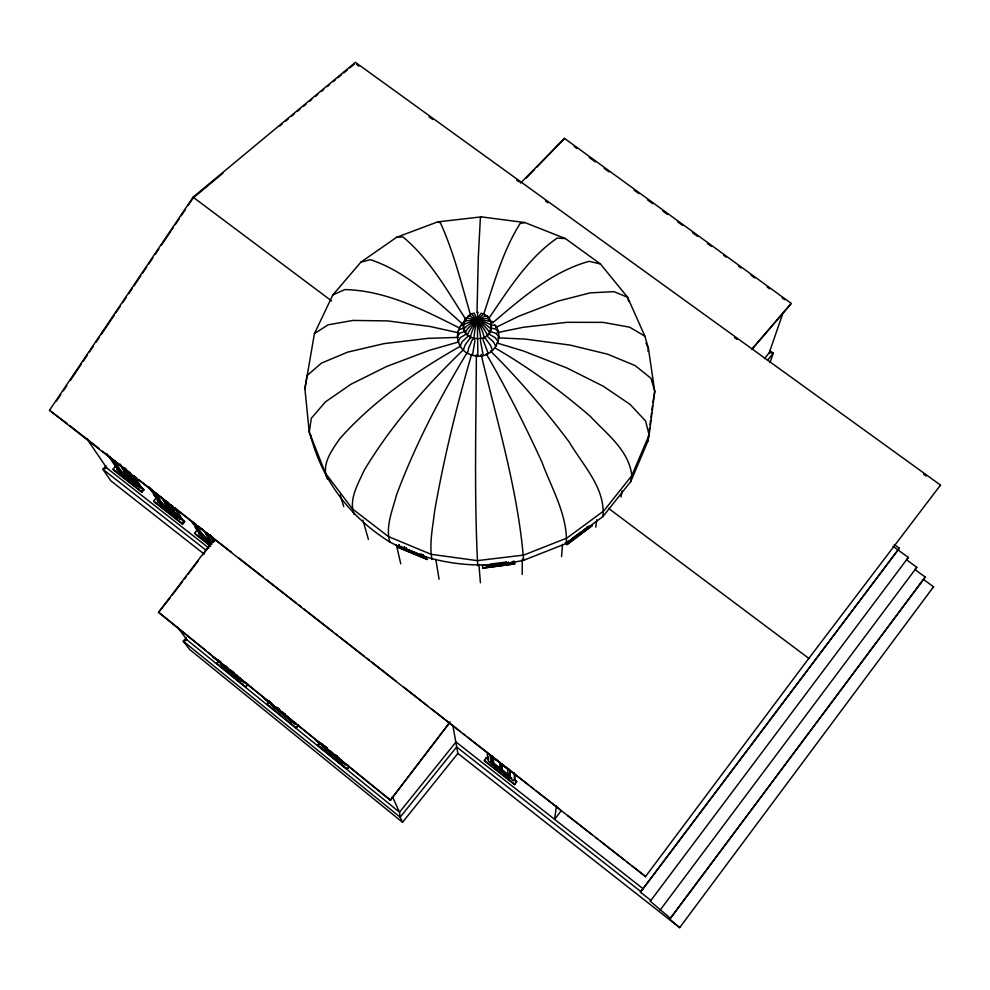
<?xml version="1.0" encoding="UTF-8"?>
<svg xmlns="http://www.w3.org/2000/svg" width="990" height="990" viewBox="0 0 990 990"><rect width="100%" height="100%" fill="white"/><g stroke="black" fill="none" stroke-linecap="round" stroke-linejoin="round"><path stroke-width="1.49" d="M477.663 340.684L477.848 356.128C493.23 357.006 504.714 338.357 495.507 325.463L490.693 325.029M522.225 574.534L522.274 559.127M458.432 337.392L428.212 338.345L384.046 343.629L347.564 352.155L321.391 363.144L307.024 375.656L304.908 388.711L309.251 432.135L311.33 438.459C323.705 482.6 351.054 517.696 389.775 541.976C431.034 564.127 477.947 570.314 523.636 560.291C518.005 490.335 497.24 422.396 481.103 354.296M476.363 354.853C476.066 425.156 474.086 495.569 477.737 565.797M477.007 312.716L478.306 257.289L480.348 218.295L481.289 216.872L524.811 222.54L565.401 238.565L600.435 263.971L627.549 297.21L644.874 336.179L648.438 348.517L654.761 391.496L649.155 434.87L647.893 441.181L630.717 481.598L602.935 516.545L566.391 543.448L523.636 560.291M477.848 356.128L472.478 355.41L474.977 340.325M561.553 556.553L562.518 544.351M566.391 543.448C567.505 514.614 551.554 488.367 541.926 462.058C524.972 425.217 506.707 388.959 486.276 353.913M566.911 544.636L592.243 525.554L566.911 544.636L565.228 542.495M472.478 355.41L467.503 353.405L468.716 347.911L472.478 339.322M510.531 771.359C506.979 777.682 517.201 786.902 514.614 773.994M487.278 752.462C487.81 755.098 486.412 763.438 491.659 762.374M647.893 441.181L649.613 427.841M649.997 424.871L650.579 420.416M650.962 417.458L651.531 413.003M651.915 410.046L652.497 405.591M652.868 402.633L654.761 391.496L651.074 378.378L635.172 365.607L607.613 354.197L570.054 345.077L525.183 339.1L497.834 337.825M556.442 805.637L554.623 819.349L561.219 810.773M595.745 527.175L596.76 519.775M602.935 516.545C605.657 488.107 582.689 465.053 569.312 442.159C545.106 410.021 519.045 379.244 490.409 350.955M321.23 744.195L322.22 746.609L324.349 747.252M467.503 353.405C459.372 348.913 455.202 338.444 458.778 329.744L463.728 328.173M481.289 216.872L437.617 221.896L396.606 237.291L360.892 262.152L332.85 294.933L314.436 333.605L304.908 388.711M241.981 680.006L243.453 682.704L245.829 682.568M149.329 487.018L159.984 503.935L177.68 517.82L178.72 516.594L179.45 519.218L182.271 519.366L184.041 520.765L184.672 521.804L182.581 524.267L154.329 502.066L153.648 501.002L155.739 498.552M220.275 662.384L221.228 664.748L223.332 665.379M157.286 500.296L157.806 502.14L159.774 503.168M621.052 497.005L622.091 490.978M647.943 351.339L648.438 348.517L646 343.035M463.258 350.25L465.028 345.176L470.349 337.739M630.717 481.598L631.806 475.658L649.155 434.87L645.542 420.96L630.048 404.365L603.257 386.224L566.825 367.933L523.425 350.992L497.067 343.023M466.203 318.26L471.45 313.657C477.403 320.525 482.835 329.262 484.221 338.233L483.578 338.135M460.028 346.141L462.231 341.624L468.728 335.684M489.419 320.76L489.332 318.433C480.138 317.877 469.446 324.324 465.226 332.479L467.057 333.791M751.88 349.433L791.27 303.435L564.51 138.377L536.716 167.298M471.636 354.222C456.736 405.764 443.916 457.949 434.672 510.815C432.902 526.915 429.017 543.337 432.011 559.523M477.489 339.62L477.65 311.924L477.725 312.642M458.036 341.389L460.499 337.491L466.352 333.989M467.726 316.441L468.901 315.464C476.908 319.634 483.924 327.034 487.352 335.412L486.127 336.315M483.875 313.62C494.134 282.967 502.784 251.039 520.121 223.48L524.811 222.54M490.743 323.854L491.164 322.579L489.803 319.362L487.204 315.76L486.139 315.6C477.947 319.349 470.386 326.675 467.429 335.251L468.951 336.192M764.466 358.677L769.304 352.663L783.078 312.63M457.417 336.315L459.966 333.086L465.993 331.093M769.96 362.612L773.264 353.183L769.527 350.435M458.221 331.254L460.857 325.203L462.516 324.609M464.434 330.289L463.877 329.249C469.173 321.589 481.932 318.805 490.644 321.54C497.921 347.329 452.133 342.045 465.783 318.248C474.977 317.988 485.026 324.819 489.629 332.665L488.082 333.952M491.151 327.17L491.065 324.868C483.194 320.265 471.723 319.931 463.852 324.658L464.038 326.96M422.99 554.499L422.433 555.736L404.081 548.2L404.638 546.95M421.047 553.583L420.552 554.709L405.851 548.67L406.358 547.557M398.017 547.173L427.445 559.523L398.079 547.458L399.131 544.698M398.079 547.458L399.205 544.97M488.379 564.783C486.907 567.876 483.863 563.904 482.452 565.426M510.729 777.348L509.912 778.276L490.953 763.401L490.161 755.048M487.996 759.503L487.909 756.298M270.703 702.69L271.025 705.029L273.574 706.093M198.446 532.026L199.188 534.662L201.675 535.095M467.255 352.452C439.684 397.856 415.045 445.228 396.483 495.05C392.572 510.196 385.37 526.148 389.775 541.976M893.017 546.294L908.337 557.432L906.568 559.796L916.802 567.295L915.008 569.596L925.217 577.083L670.416 918.374L650.269 901.234L650.888 900.405L640.431 892.188L899.279 548.25L894.292 544.599M488.157 319.349C508.241 290.181 527.509 258.477 557.184 238.107L565.401 238.565M632.164 866.04L645.554 876.534L49.5 410.293L193.075 197.171L355.41 62.345L940.5 485.088L939.844 485.979M56.467 401.037L60.774 394.651M63.36 390.815L66.8 385.704M70.24 380.593L81.427 363.986M83.148 361.424L87.442 355.039M89.162 352.477L93.468 346.092M96.042 342.255L99.483 337.144M101.215 334.595L114.11 315.426M115.83 312.865L120.136 306.479M122.723 302.643L126.163 297.532M128.737 293.696L132.177 288.585M133.898 286.036L140.79 275.814M142.511 273.252L146.805 266.867M148.525 264.305L152.831 257.92M155.405 254.083L158.846 248.973M161.432 245.136L173.473 227.242M175.193 224.693L179.499 218.307M181.22 215.746L185.526 209.36M188.1 205.524L193.26 197.851L222.911 173.25M899.279 548.25L640.431 892.188M452.888 725.757L457.875 753.415L679.66 927.655L669.71 919.116L925.217 577.083M679.66 927.655L933.558 586.798L923.385 579.336M645.257 876.893L808.805 658.362L608.516 508.328M660.021 910.206L916.802 567.295M650.269 901.234L908.337 557.432M448.928 723.727L390.295 800.304L158.499 612.426L214.149 539.179M158.499 612.426L170.453 597.428M172.31 594.978L182.519 581.538M184.375 579.088L186.231 576.65M188.088 574.2L198.309 560.761M202.95 554.648L214.088 539.983M569.943 540.206L567.901 541.456M588.926 526.098L586.451 527.311M390.295 800.304L450.104 721.821M808.545 658.746L940.5 485.088M488.206 759.12L486.313 757.635L484.333 760.865L514.59 784.637L516.632 781.432L514.726 779.934M514.59 784.637L516.632 781.432M507.66 768.488L507.981 776.21L492.797 764.28L493.725 763.104L493.268 757.82L500.21 763.265L500.445 768.587L500.21 763.265M500.173 762.77L493.218 757.313M501.72 763.983L508.588 769.577M501.757 764.478L501.967 769.787L501.757 764.478L508.712 769.935M485.013 759.998L486.313 757.635M767.473 360.372L773.264 353.183L769.304 352.663M186.207 637.671L183.237 641.173L189.771 649.576L402.534 822.294L457.875 753.415M349.346 766.619L347.218 769.242L349.185 766.322L347.329 764.812L344.409 764.627L343.617 761.805L342.552 763.117L324.064 748.106L321.75 744.245M336.724 755.964L335.969 756.57L336.612 755.766L337.404 756.41L336.749 757.202M341.488 760.134L340.523 761.31L338.617 757.969M347.218 769.242L317.666 745.235L319.077 743.502M320.092 743.688L320.748 742.884L321.527 743.527L320.995 744.529L321.651 743.725L327.455 748.428M326.688 748.118L325.722 749.294L323.656 745.829M317.666 745.235L319.597 742.314M298.139 724.952L296.22 727.885L298.349 725.299M282.497 712.008L284.786 713.864L284.13 714.656L284.65 713.654M285.417 714.285L284.774 715.077L282.942 713.543A33.685 1.906 39.7 0 0 269.961 702.999L263.637 698.024L269.218 702.554L269.874 701.762M290.478 718.79L289.513 719.953L287.075 716.203M269.255 700.932L273.277 706.934L291.567 721.784C292.397 718.493 293.114 726.313 296.307 723.467M269.119 701.563L266.978 704.138L268.946 700.908M269.726 701.539L269.218 702.554M275.839 706.909L274.874 708.073L272.708 704.843M460.362 326.552L464.1 321.305L465.424 321.119M219.731 661.666L223.035 666.208L241.127 680.897L242.204 679.623M247.649 684.041L245.768 686.973L247.908 684.412M232.044 671.43L233.38 672.73M217.058 660.169L217.998 661.048L212.479 656.568L218.691 661.444A33.524 1.881 39.8 0 1 231.536 671.863L238.293 677.519L232.749 673.014L233.232 671.987M232.749 673.014L233.405 672.235L231.14 670.391M234.011 672.618L233.355 673.398L232.576 672.779M220.25 661.332L224.557 667.285L239.048 679.053L240.013 677.89M211.947 537.05L214.545 541.592M209.422 540.503C205.202 538.671 188.088 516.953 204.423 531.605C222.812 562.431 194.349 512.746 210.845 541.617M217.825 660.8L218.481 660.008M218.27 661.778L216.835 663.486L218.691 660.54M224.557 667.285L225.522 666.134M197.406 525.64L203.94 530.764L198.495 526.494M210.623 546.245L195.191 534.117L194.585 533.103L196.663 530.628M211.687 543.931L202.146 536.444L203.086 535.33M932.518 588.035L933.558 586.798M182.581 524.267L181.95 523.227L184.041 520.765M175.143 513.439L169.822 509.256L164.093 500.012L170.577 505.098L176.208 514.268L175.267 515.382L161.085 504.257L151.718 489.357M168.3 508.278L162.657 498.886L168.3 508.278L169.822 509.256M155.628 492.921L162.026 503.143L168.399 508.155M156.185 493.812L162.546 499.01M162.001 498.131L156.606 493.899M163.56 499.146L168.968 503.39M161.085 504.257L162.026 503.143M143.216 488.775L143.921 489.864L141.83 492.302L141.125 491.213L143.216 488.775L141.459 487.389L134.145 476.042M109.779 456.365L120.372 472.341L134.43 483.368L135.37 482.266L127.524 476.326L121.25 466.463L114.828 461.427M106.883 453.717L119.357 472.082L136.905 485.855C137.697 482.749 138.414 490.112 141.459 487.389M141.83 492.302L113.813 470.3L113.058 469.173L115.162 466.748M120.545 465.659L114.11 460.622L121.312 471.24L127.636 476.202M121.25 466.463L127.524 476.326M122.574 467.701L129.034 477.304L122.574 467.701L125.891 470.101M120.372 472.341L121.312 471.24M752.029 348.925L791.27 303.435M105.93 465.783L102.898 469.285L110.793 480.756L204.138 554.078M669.71 919.116L670.416 918.374M520.591 183.051L564.51 138.377M525.987 178.212L534.575 169.476M463.518 349.656C425.947 385.877 391.112 425.49 364.159 470.337C358.145 483.974 348.505 499.121 354.061 514.478M492.785 322.752C521.755 298.176 551.814 271.668 589.149 261.31L600.435 263.971M279.811 126.002L282.187 124.035M285.739 121.077L288.115 119.109M291.679 116.164L294.042 114.184M297.606 111.239L299.97 109.271M303.534 106.314L305.898 104.346M309.462 101.388L311.825 99.421M315.389 96.475L317.753 94.508M321.317 91.55L323.68 89.583M327.245 86.625L329.608 84.657M333.172 81.712L335.536 79.745M337.912 77.765L341.476 74.819M343.839 72.852L347.403 69.894M349.767 67.926L354.16 64.288M572.455 538.3L580.511 532.311M582.813 530.603L585.115 528.895M570.846 539.76L586.662 528.004M404.427 547.247L402.744 547.594L400.938 546.171M314.436 333.605L328.074 324.831L352.997 320.426L387.82 320.921L430.118 326.502L458.593 332.826M460.696 346.042C416.481 371.077 373.898 400.406 339.917 438.533C331.947 450.165 320.995 464.31 327.319 479.111M489.332 331.192L491.077 329.46C485.471 322.096 473.171 318.656 464.372 321.329L464.545 323.656M474.346 339.211L473.901 339.446C474.148 331.477 477.069 317.159 481.35 313.112M495.681 327.504L518.896 316.169L557.754 301.183L590.151 292.879L613.862 291.642L627.549 297.21L628.774 301.566M332.85 294.933L344.829 289.575C385.741 290.515 423.411 309.771 459.212 327.9M470.671 314.362L474.086 313.063C476.957 317.456 480.596 332.64 480.633 339.248M208.779 548.002L106.71 467.924L102.898 469.285L205.982 550.205M426.146 556.529L424.277 556.491L422.916 554.846M458.964 341.859L429.611 350.25L386.595 366.51L350.98 384.219L325.376 401.928L311.318 418.275L309.251 432.135L325.401 473.158L352.39 508.848L388.464 536.592L431.12 554.313L477.304 560.637L523.673 555.093L566.849 538.09L603.751 510.927L631.806 475.658C628.996 450.203 606.462 433.744 590.213 416.258C560.526 390.728 528.846 367.439 494.901 347.874M640.839 891.582L456.613 746.967L400.158 817.183L399.527 812.196L187.246 640.06L183.237 641.173L400.158 817.183L402.534 822.294M360.892 262.152L370.384 259.652C406.717 271.829 435.055 299.574 463.159 324.559M497.166 332.628L523.623 327.232L566.936 322.319L603.108 322.369L629.603 327.183L644.874 336.179M482.786 568.111L514.627 563.904L482.786 568.111L482.427 565.166M396.606 237.291L402.979 236.957C429.92 259.355 447.319 290.775 466.08 319.869M49.5 410.293L67.283 423.658M490.817 321.317L492.377 321.527L492.958 322.752M119.159 471.327L117.612 470.708L116.622 468.914M492.117 328.395L495.371 328.965L498.205 331.563M489.666 331.279L495.928 333.37L498.849 336.637M437.617 221.896L440.451 222.874C453.816 252.339 461.538 283.981 470.522 314.969M482.476 313.57L487.612 316.602M488.874 333.989L495.26 337.763L498.081 341.711M508.662 562.592C511.05 564.473 512.214 560.773 514.28 561.219L514.627 564.164M356.412 64.35L358.912 66.169M429.029 116.832L432.791 119.543M516.669 180.168L519.168 181.974M545.465 200.982L547.965 202.789M734.518 337.602L737.018 339.409M923.571 474.222L926.071 476.029M574.212 146.545L576.7 148.351M589.149 157.422L595.374 161.952M604.098 168.3L609.073 171.926M633.984 190.043L638.958 193.669M647.67 200.017L652.658 203.643M662.619 210.895L667.594 214.521M677.556 221.772L682.543 225.398M692.493 232.65L697.48 236.276M707.442 243.528L711.179 246.25M723.628 255.309L726.115 257.115M738.565 266.186L741.052 267.993M751.014 275.245L754.751 277.967M767.201 287.038L769.7 288.845M782.149 297.903L784.637 299.723M193.075 197.171L331.551 300.886M69.721 425.564L98.938 448.445M102.589 451.304L130.581 473.232M134.244 476.091L136.669 477.997M139.107 479.903L163.461 498.972M165.887 500.878L168.325 502.784M170.763 504.69L173.201 506.595M175.626 508.501L196.329 524.712M202.418 529.477L204.843 531.395M207.281 533.301L231.635 552.37M238.937 558.088L263.278 577.158M266.941 580.016L296.159 602.898M298.584 604.803L301.022 606.709M303.46 608.615L332.677 631.496M335.115 633.402L337.541 635.308M339.978 637.213L364.332 656.283M366.758 658.189L369.196 660.107M371.634 662.013L395.975 681.071M403.289 686.8L427.631 705.87M431.281 708.729L460.499 731.61M462.936 733.516L465.374 735.422M467.812 737.327L528.685 784.996M531.11 786.902L533.548 788.807M535.986 790.725L560.328 809.783M567.641 815.513L591.983 834.582M595.634 837.441L598.071 839.347M600.509 841.252L624.851 860.322M627.289 862.228L629.727 864.134M210.858 536.196L205.289 532.038L210.746 536.32M126.374 470.027L121.968 466.785L120.322 464.261M205.772 532.868L210.128 536.283M493.725 763.104L508.91 775.021M509.38 776.296L511.793 778.202M514.218 780.095L516.644 782.001M175.255 514.404L178.782 517.176M181.133 519.02L184.672 521.804M134.578 482.526L138.08 485.273M140.419 487.105L143.921 489.864M211.674 544.463L200.97 536.06L192.431 521.643M642.993 888.673L456.019 741.993L399.527 812.196L392.325 796.492M484.259 760.258L514.577 784.068M113.058 469.173L141.125 491.213M153.648 501.002L181.95 523.227M194.585 533.103L210.041 545.243M277.905 708.283L280.195 710.139M225.46 665.787L227.737 667.631M330.017 750.816L333.345 753.526M334.818 754.726L339.261 758.328M159.019 612.476L205.821 650.405M208.222 652.348L211.823 655.269M214.224 657.212L274.23 705.845M276.631 707.788L342.639 761.285M345.04 763.24L347.44 765.183M349.841 767.126L390.642 800.192M283.994 714.446L289.736 719.21L283.115 713.58A35.232 1.992 39.7 0 0 269.528 702.554M320.995 744.529L315.365 739.938L321.8 745.012A33.883 1.931 39.6 0 1 334.929 755.667L341.748 761.36L335.969 756.57M317.468 744.913L347.045 768.945M216.55 663.09L245.768 686.973M266.743 703.779L296.22 727.885M486.758 335.833L493.416 341.859L495.953 346.426M335.573 754.875L337.404 756.41M494.579 324.794L496.188 326.824M485.075 337.862L490.508 345.374L492.599 350.472M177.309 627.054L187.246 640.06M236.585 675.576L239.048 679.053M237.241 675.403L241.127 680.897M86.736 438.582L106.71 467.924M125.235 469.26L134.43 483.368M129.108 472.626L135.37 482.266M125.383 468.146L136.905 485.855M289.328 718.319L291.567 721.784M129.529 472.329L136.917 483.726M133.811 476.314L141.137 487.662M149.49 487.934L151.829 491.646M153.388 494.121L154.947 496.584M163.994 500.136L169.711 509.38M166.456 501.076L175.267 515.382M169.946 504.356L170.478 505.234M168.3 502.561L177.68 517.82M172.272 506.769L174.611 510.58M176.171 513.129L178.509 516.953M175.329 507.957L182.271 519.366M174.995 508.229L181.937 519.639M191.986 521.841L193.545 524.477M195.104 527.113L197.456 531.073M194.003 522.633L202.146 536.444M208.853 534.489L213.419 542.396M210.004 534.711L213.667 541.109M340.449 759.429L342.552 763.117M482.897 339.409L488.268 353.566M470.634 338.135L470.312 337.392C472.279 328.593 477.069 319.943 483.64 313.756L484.729 314.474M465.449 319.176L465.956 320.574M340.139 494.975L343.765 506.657M362.922 520.109L368.379 539.364M396.309 544.71L400.777 563.83M480.36 340.374L483.231 355.497M435.909 559.932L439.077 579.212M508.315 561.961L508.476 563.298L488.577 565.76L488.404 564.424M311.021 435.377L311.33 438.459M491.263 758.192L491.523 760.976M492.042 755.865L492.797 764.28M478.925 564.461L480.422 582.776M509.578 769.304L509.912 778.276M514.243 772.806L514.404 780.231M276.99 707.305A33.685 1.918 39.7 0 1 279.192 709.1M218.233 660.974A35.071 1.968 39.8 0 1 231.672 671.888M321.391 744.591A35.442 2.017 39.6 0 1 335.127 755.741M324.559 745.878A33.87 1.943 39.6 0 1 326.712 747.611M506.336 562.072L490.397 564.04L490.545 565.253L506.484 563.273L506.336 562.072"/></g></svg>
